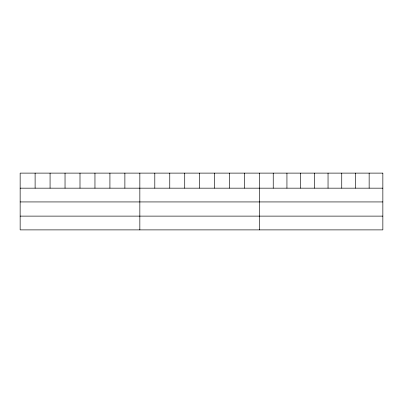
<?xml version="1.0" encoding="UTF-8"?>
<svg xmlns="http://www.w3.org/2000/svg" width="403" height="403" viewBox="0 0 403 403"><rect width="100%" height="100%" fill="white"/><g stroke="black" fill="none" stroke-linecap="round" stroke-linejoin="round"><path stroke-width="0.6" d="M20.15 188.166L382.85 188.166M20.15 201.933L382.85 201.933M20.15 216.119L382.85 216.119M369.148 173.114L369.148 188.166M355.446 173.114L355.446 188.166M341.744 173.114L341.744 188.166M328.042 173.114L328.042 188.166M314.34 173.114L314.34 188.166M300.638 173.114L300.638 188.166M286.936 173.114L286.936 188.166M273.234 173.114L273.234 188.166M259.532 173.114L259.532 229.886M244.571 173.114L244.571 188.166M229.609 173.114L229.609 188.166M214.648 173.114L214.648 188.166M199.686 173.114L199.686 188.166M184.725 173.114L184.725 188.166M169.764 173.114L169.764 188.166M154.802 173.114L154.802 188.166M139.841 173.114L139.841 229.886M124.88 173.114L124.88 188.166M109.918 173.114L109.918 188.166M94.957 173.114L94.957 188.166M79.996 173.114L79.996 188.166M65.034 173.114L65.034 188.166M50.073 173.114L50.073 188.166M35.111 173.114L35.111 188.166M382.85 173.114L20.15 173.114L20.15 229.886L382.85 229.886L382.85 173.114"/></g></svg>
